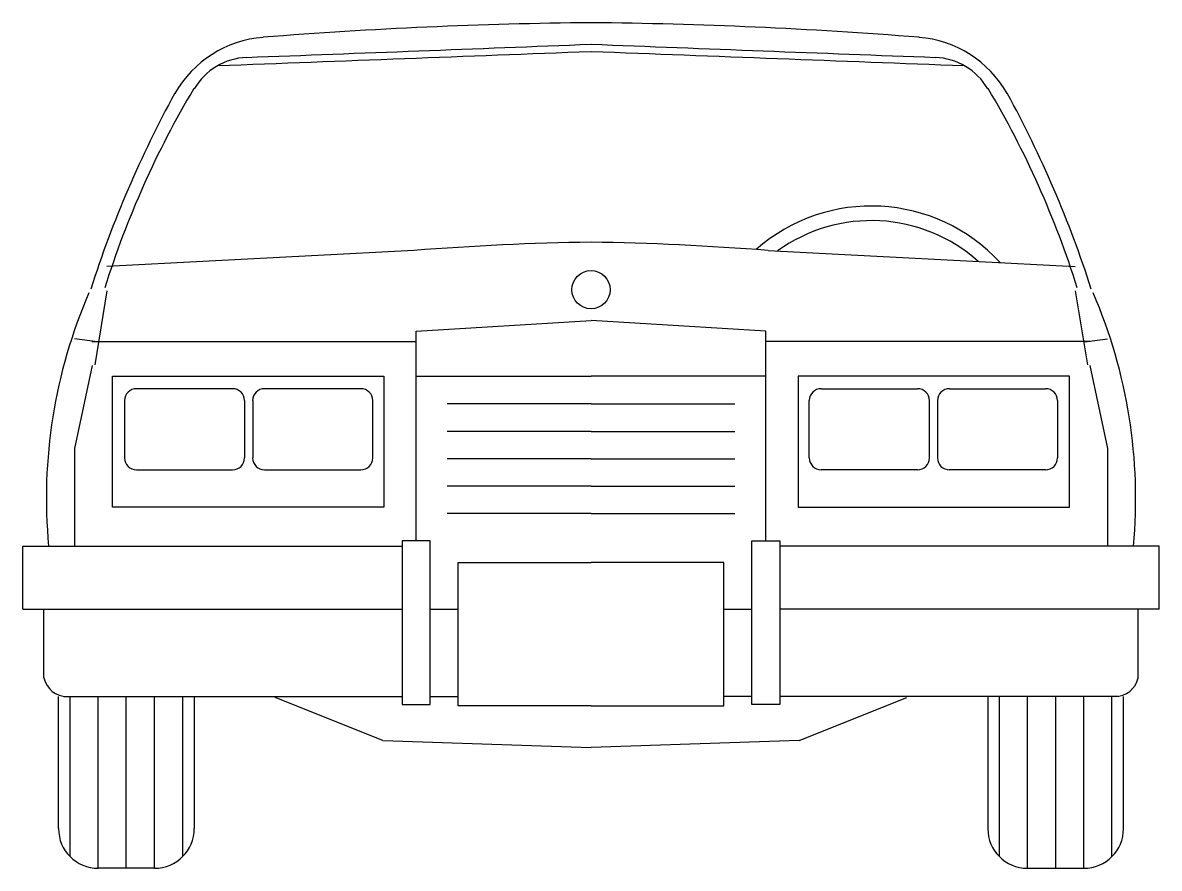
# Model space of a CAD drawing. Extents: x -94.16 to -92.34, y 21.2 to 22.56.
import ezdxf

# ---------------------------------------------------------------- set-up
doc = ezdxf.new("R2010")
doc.units = 0
doc.header["$LTSCALE"] = 100
doc.header["$MEASUREMENT"] = 0
doc.layers.add('AUT', color=2, linetype='CONTINUOUS')
doc.layers.add('C-CARRO', color=2, linetype='CONTINUOUS')

# ---------------------------------------------------------------- blocks, each defined once
blk = doc.blocks.new('AUTM1F')
at = {"layer": 'AUT'}
for p, q in [((-0.2838, 0.9898), (-0.7759, 0.9639)), ((0.2838, 0.9898), (0.7759, 0.9639)), ((-0.7759, 0.9252), (-0.7953, 0.8065)), ((0.7759, 0.9252), (0.7953, 0.8065)), ((-0.2801, 0.8602), (0, 0.8774)), ((0.2801, 0.8602), (0, 0.8774)), ((-0.2801, 0.5248), (-0.2801, 0.8602)), ((0.2801, 0.5248), (0.2801, 0.8602)), ((-0.7907, 0.8434), (-0.8277, 0.848)), ((-0.7998, 0.8439), (-0.2801, 0.8439)), ((0.7998, 0.8439), (0.2801, 0.8439)), ((0.7907, 0.8434), (0.8277, 0.848)), ((-0.7995, 0.8052), (-0.8277, 0.6725)), ((0.7995, 0.8052), (0.8277, 0.6725)), ((-0.7668, 0.5786), (-0.7668, 0.7884)), ((-0.7668, 0.7884), (-0.332, 0.7884)), ((-0.332, 0.7884), (-0.332, 0.5786)), ((-0.2801, 0.7884), (0, 0.7884)), ((0.2801, 0.7884), (0, 0.7884)), ((0.7668, 0.7884), (0.332, 0.7884)), ((0.332, 0.7884), (0.332, 0.5786)), ((0.7668, 0.5786), (0.7668, 0.7884)), ((-0.5743, 0.7683), (-0.7284, 0.7683)), ((-0.3689, 0.7683), (-0.5231, 0.7683)), ((0.3689, 0.7683), (0.5231, 0.7683)), ((0.5743, 0.7683), (0.7284, 0.7683)), ((-0.7475, 0.7492), (-0.7475, 0.6573)), ((-0.5552, 0.7492), (-0.5552, 0.6573)), ((-0.5421, 0.7492), (-0.5421, 0.6573)), ((-0.3498, 0.6573), (-0.3498, 0.7492)), ((0.3498, 0.6573), (0.3498, 0.7492)), ((0.5421, 0.7492), (0.5421, 0.6573)), ((0.5552, 0.7492), (0.5552, 0.6573)), ((0.7475, 0.7492), (0.7475, 0.6573)), ((0, 0.7438), (-0.2305, 0.7438)), ((0, 0.7438), (0.2305, 0.7438)), ((0, 0.6999), (-0.2305, 0.6999)), ((0, 0.6999), (0.2305, 0.6999)), ((-0.8277, 0.6725), (-0.8277, 0.5161)), ((0, 0.656), (-0.2305, 0.656)), ((0, 0.656), (0.2305, 0.656)), ((0.8277, 0.6725), (0.8277, 0.5161)), ((-0.7284, 0.6383), (-0.5743, 0.6383)), ((-0.5231, 0.6383), (-0.3689, 0.6383)), ((0.5231, 0.6383), (0.3689, 0.6383)), ((0.7284, 0.6383), (0.5743, 0.6383)), ((0, 0.6121), (-0.2305, 0.6121)), ((0, 0.6121), (0.2305, 0.6121)), ((-0.332, 0.5786), (-0.7668, 0.5786)), ((0, 0.5682), (-0.2305, 0.5682)), ((0, 0.5682), (0.2305, 0.5682)), ((0.332, 0.5786), (0.7668, 0.5786)), ((-0.9106, 0.5161), (-0.3026, 0.5161)), ((-0.9106, 0.4149), (-0.9106, 0.5161)), ((-0.3026, 0.5248), (-0.3026, 0.2624)), ((-0.2576, 0.5248), (-0.3026, 0.5248)), ((-0.2576, 0.2624), (-0.2576, 0.5248)), ((0.2576, 0.5248), (0.3026, 0.5248)), ((0.2576, 0.2624), (0.2576, 0.5248)), ((0.3026, 0.5248), (0.3026, 0.2624)), ((0.9106, 0.5161), (0.3026, 0.5161)), ((0.9106, 0.4149), (0.9106, 0.5161)), ((-0.2126, 0.26), (-0.2126, 0.49)), ((-0.2126, 0.49), (0, 0.49)), ((0.2126, 0.49), (0, 0.49)), ((0.2126, 0.26), (0.2126, 0.49)), ((-0.9106, 0.4149), (-0.3026, 0.4149)), ((-0.8767, 0.3049), (-0.8767, 0.4154)), ((-0.2576, 0.4149), (-0.2126, 0.4149)), ((0.2126, 0.4149), (0.2576, 0.4149)), ((0.9106, 0.4149), (0.3026, 0.4149)), ((0.8767, 0.3049), (0.8767, 0.4154)), ((-0.8532, 0.0635), (-0.8532, 0.275)), ((-0.8445, 0.275), (-0.3026, 0.275)), ((-0.8347, 0.0187), (-0.8347, 0.275)), ((-0.7897, 0), (-0.7897, 0.275)), ((-0.7447, 0), (-0.7447, 0.275)), ((-0.6993, 0), (-0.6993, 0.275)), ((-0.6543, 0.0187), (-0.6543, 0.275)), ((-0.6358, 0.275), (-0.6358, 0.0635)), ((-0.3337, 0.2047), (-0.5061, 0.2736)), ((-0.2576, 0.275), (-0.2126, 0.275)), ((0.2576, 0.275), (0.2126, 0.275)), ((0.8445, 0.275), (0.3026, 0.275)), ((0.3337, 0.2047), (0.5061, 0.2736)), ((0.6358, 0.275), (0.6358, 0.0635)), ((0.6543, 0.0187), (0.6543, 0.275)), ((0.6993, 0), (0.6993, 0.275)), ((0.7447, 0), (0.7447, 0.275)), ((0.7897, 0), (0.7897, 0.275)), ((0.8347, 0.0187), (0.8347, 0.275)), ((0.8532, 0.0635), (0.8532, 0.275)), ((-0.3026, 0.2624), (-0.2576, 0.2624)), ((0, 0.26), (-0.2126, 0.26)), ((0, 0.26), (0.2126, 0.26)), ((0.3026, 0.2624), (0.2576, 0.2624)), ((-0.3337, 0.2047), (0, 0.1932)), ((0.3337, 0.2047), (0, 0.1932)), ((-0.6993, 0), (-0.7897, 0)), ((0.6993, 0), (0.7897, 0))]:
    blk.add_line(p, q, dxfattribs=at)
blk.add_circle((0, 0.9269), 0.0306, dxfattribs=at)
for centre, radius, start, end in [((0.0762, -6.2926), 7.6476, 90.5709, 94.51299), ((-0.0762, -6.2926), 7.6476, 85.48701, 89.4291), ((-0.512, 1.1538), 0.1778, 94.3523, 150.4523), ((0.512, 1.1538), 0.1778, 29.5477, 85.6477), ((-21.0012, 544.4931), 543.5788, 272.15597, 272.214173), ((21.0012, 544.4931), 543.5788, 267.785827, 267.84403), ((-0.548, 1.1975), 0.1016, 92.1583, 149.6553), ((-21.0012, 544.4817), 543.5788, 272.151106, 272.214173), ((21.0012, 544.4817), 543.5788, 267.785827, 267.848894), ((0.548, 1.1975), 0.1016, 30.3447, 87.8417), ((0.9219, 0.3736), 1.8105, 151.3521, 162.173), ((0.6544, 0.4813), 1.502, 149.2485, 162.6299), ((-0.6544, 0.4813), 1.502, 17.3701, 30.7515), ((-0.9219, 0.3736), 1.8105, 17.827, 28.6479), ((0.4492, 0.781), 0.2799, 42.5393, 131.317), ((0.4492, 0.781), 0.2566, 48.1322, 125.8531), ((0.0762, -3.659), 4.6627, 90.9364, 94.4278), ((-0.0762, -3.659), 4.6627, 85.5722, 89.0636), ((-0.0426, 0.5926), 0.8301, 156.6262, 185.2936), ((0.0426, 0.5926), 0.8301, 354.7064, 23.3738), ((-0.7284, 0.7492), 0.0191, 90, 180), ((-0.5743, 0.7492), 0.0191, 0, 90), ((-0.5231, 0.7492), 0.0191, 90, 180), ((-0.3689, 0.7492), 0.0191, 0, 90), ((0.3689, 0.7492), 0.0191, 90, 180), ((0.5231, 0.7492), 0.0191, 0, 90), ((0.5743, 0.7492), 0.0191, 90, 180), ((0.7284, 0.7492), 0.0191, 0, 90), ((-0.7284, 0.6573), 0.0191, 180, 270), ((-0.5743, 0.6573), 0.0191, 270, 0), ((-0.5231, 0.6573), 0.0191, 180, 270), ((-0.3689, 0.6573), 0.0191, 270, 0), ((0.3689, 0.6573), 0.0191, 180, 270), ((0.5231, 0.6573), 0.0191, 270, 0), ((0.5743, 0.6573), 0.0191, 180, 270), ((0.7284, 0.6573), 0.0191, 270, 0), ((-0.8394, 0.3131), 0.0381, 192.4074, 270), ((0.8394, 0.3131), 0.0381, 270, 347.5926), ((-0.7897, 0.0635), 0.0635, 180, 270), ((-0.6993, 0.0635), 0.0635, 270, 360), ((0.6993, 0.0635), 0.0635, 180, 270), ((0.7897, 0.0635), 0.0635, 270, 0)]:
    blk.add_arc(centre, radius, start, end, dxfattribs=at)

msp = doc.modelspace()

# ---------------------------------------------------------------- block references
at = {"layer": 'C-CARRO', "linetype": 'CONTINUOUS'}
msp.add_blockref('AUTM1F', (-93.2509, 21.202), dxfattribs=at)

doc.saveas('drawing.dxf')
